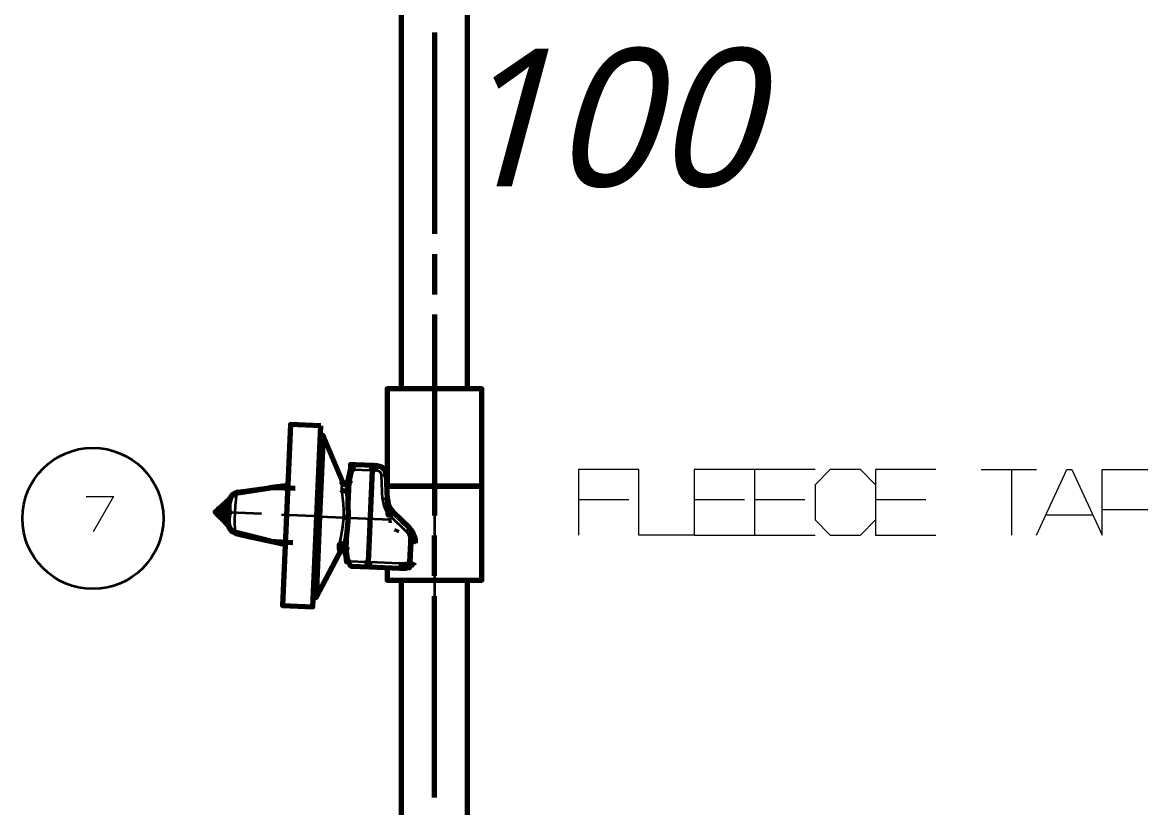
# Model space of a CAD drawing. Header units: millimetres. Extents: x 0 to 174, y 0 to 33.
# Drawn here: x 42.284 to 44.47, y 10.768 to 12.302 of the extents above; entities that cross this region are included whole.
import ezdxf

# ---------------------------------------------------------------- set-up
doc = ezdxf.new("R2010")
doc.units = ezdxf.units.MM
doc.layers.add('PDF_Geomertry', color=7, linetype='Continuous', true_color=0x405f80)
doc.layers.add('PDF_Text', color=7, linetype='Continuous')
doc.styles.add('PDF Lucida Handwriting Italic', font='')
doc.styles.get('PDF Lucida Handwriting Italic').set_extended_font_data('Lucida Handwriting', italic=True)

# ---------------------------------------------------------------- blocks, each defined once
blk = doc.blocks.new('SYM_7_040')
at = {"layer": 'PDF_Geomertry', "lineweight": 70}
for points in [[(0.0074, 0.1745), (-0.0516, 0.177), (-0.067, -0.1769), (-0.0081, -0.1795)], [(0.1059, 0.0869), (0.106, 0.0885), (0.1077, 0.0937), (0.1092, 0.0958), (0.1102, 0.0963), (0.1112, 0.0965), (0.1112, 0.0956), (0.1108, 0.0867)], [(0.0602, 0.0665), (0.0602, 0.0663), (0.0602, 0.0663), (0.0603, 0.0662), (0.0615, 0.0656), (0.0649, 0.0645), (0.0613, 0.0647), (0.0601, 0.0648)], [(0.1833, -0.0544), (0.182, -0.0787), (0.1813, -0.0931), (0.1809, -0.103), (0.1813, -0.0931), (0.182, -0.0787)], [(0.103, -0.0917), (0.1026, -0.1015), (0.1016, -0.1012), (0.0999, -0.0997), (0.0983, -0.0952), (0.0981, -0.0916)]]:
    blk.add_lwpolyline(points, close=True, dxfattribs=at)
for points in [[(0.0123, 0.1555), (0.0053, -0.0027), (-0.0016, -0.161)], [(0.0513, 0.063), (0.0123, 0.1555), (0.0066, 0.1558)], [(0.0656, 0.0903), (0.068, 0.0892), (0.0702, 0.0885), (0.0708, 0.0922), (0.0727, 0.0965), (0.0745, 0.0978), (0.0755, 0.098), (0.0722, 0.0976), (0.0692, 0.0959), (0.0669, 0.0935), (0.0656, 0.0903), (0.0603, 0.0665), (0.0585, 0.0634), (0.0552, 0.062), (0.0516, 0.0628), (0.0492, 0.0655), (0.049, 0.0628), (0.0515, 0.0602), (0.0553, 0.0597), (0.0587, 0.0615), (0.0601, 0.0648), (0.0595, 0.0506), (0.0606, 0.0233), (0.0608, -0.0052), (0.0583, -0.0334), (0.0547, -0.0608), (0.0544, -0.0655), (0.0592, -0.0656), (0.0578, -0.0659), (0.0545, -0.0672), (0.0528, -0.0641), (0.0498, -0.0627), (0.0462, -0.0631), (0.0435, -0.0656), (0.0447, -0.0733), (0.0447, -0.0737)], [(0.1395, 0.0002), (0.1391, 0.0081), (0.1388, 0.0159), (0.1385, 0.0237), (0.1383, 0.0274), (0.1383, 0.0284), (0.1381, 0.0312), (0.1362, 0.0776), (0.1334, 0.0867), (0.1266, 0.0934), (0.1176, 0.0962), (0.1112, 0.0965), (0.0755, 0.098), (0.0656, 0.0984), (0.0653, 0.0903)], [(0.0497, 0.0672), (0.0492, 0.0655)], [(0.0601, 0.0663), (0.0608, 0.0681)], [(0.0602, 0.0666), (0.0601, 0.0665)], [(0.0601, 0.0656), (0.0602, 0.0665), (0.0602, 0.0665), (0.0602, 0.0665), (0.0601, 0.0666)], [(-0.1728, -0.0165), (-0.1726, -0.0201), (-0.1715, -0.0237), (-0.1694, -0.0272), (-0.1666, -0.0301), (-0.1633, -0.0324), (-0.1597, -0.034), (-0.1599, -0.0352), (-0.1599, -0.0355), (-0.1598, -0.0356), (-0.1598, -0.0358), (-0.1598, -0.0358), (-0.166, -0.0322), (-0.1694, -0.0284), (-0.1722, -0.0226), (-0.1728, -0.0165), (-0.1726, -0.0091), (-0.1722, -0.001), (-0.1717, 0.0005), (-0.1702, 0.0034), (-0.1699, 0.0047), (-0.1699, 0.0052), (-0.1701, 0.0065), (-0.1713, 0.0095), (-0.1716, 0.011), (-0.1715, 0.0152), (-0.1713, 0.0192), (-0.1709, 0.0266), (-0.1698, 0.0319), (-0.1666, 0.0369), (-0.1631, 0.0398), (-0.1563, 0.0427), (-0.1565, 0.0441), (-0.1563, 0.0445), (-0.1563, 0.0445), (-0.1563, 0.0447), (-0.1541, 0.0449), (-0.0924, 0.053)], [(-0.1698, 0.0324), (-0.1709, 0.0266), (-0.1703, 0.0308), (-0.1687, 0.0348), (-0.1665, 0.0383), (-0.1634, 0.041), (-0.1599, 0.0433), (-0.1563, 0.0445)], [(-0.1541, 0.0449), (-0.1542, 0.0449), (-0.1544, 0.0447), (-0.1547, 0.0444), (-0.1548, 0.0431), (-0.086, 0.0535)], [(-0.0616, 0.0572), (-0.083, 0.0542), (-0.0924, 0.053), (-0.086, 0.0535), (-0.0644, 0.0531), (-0.0426, 0.0526)], [(0.0595, 0.0506), (0.0591, 0.0492), (0.0581, 0.048), (0.0548, 0.0467), (0.0509, 0.0472), (0.0494, 0.0481), (0.0483, 0.0494)], [(-0.1723, -0.022), (-0.1803, -0.0135), (-0.1838, -0.0098), (-0.1873, -0.0062), (-0.1906, -0.0027), (-0.1934, 0.0002), (-0.1991, 0.0062), (-0.1928, 0.0116), (-0.1915, 0.0128), (-0.1787, 0.0242), (-0.1699, 0.032)], [(-0.1548, 0.0431), (-0.1563, 0.0427)], [(0.1928, -0.0548), (0.1924, -0.048), (0.1909, -0.0412), (0.1883, -0.0348), (0.1845, -0.0291), (0.1845, -0.0292), (0.1845, -0.0294), (0.1844, -0.0297), (0.1844, -0.0313), (0.1842, -0.0344), (0.1833, -0.0544), (0.1842, -0.0344), (0.1844, -0.0313), (0.1844, -0.0297), (0.1845, -0.0294), (0.1845, -0.0292), (0.1845, -0.0291), (0.181, -0.0253), (0.1499, 0.0051), (0.1451, 0.0106), (0.1415, 0.017), (0.1392, 0.024), (0.1381, 0.0312), (0.1394, 0.0203), (0.1408, 0.0133), (0.1445, -0.0005), (0.1426, -0.0005), (0.1399, -0.0002), (0.1397, -0.0001), (0.1395, 0.0001), (0.1395, 0.0001), (0.1395, 0.0001)], [(-0.1722, -0.0015), (-0.1806, -0.0012), (-0.1859, -0.002), (-0.1899, -0.0016), (-0.1931, -0.0001), (-0.1934, 0.0002)], [(-0.1716, 0.0116), (-0.1801, 0.0119), (-0.1852, 0.0133), (-0.1894, 0.0131), (-0.1926, 0.0119), (-0.1928, 0.0116)], [(-0.1806, -0.0012), (-0.1831, -0.0002), (-0.1849, 0.0022), (-0.1855, 0.0053)], [(0.0608, -0.0052), (0.0519, -0.0048)], [(0.1399, -0.0106), (0.1458, -0.0103)], [(-0.0906, -0.0508), (-0.1583, -0.0344), (-0.1581, -0.0356), (-0.158, -0.036), (-0.1577, -0.0363), (-0.1577, -0.0363), (-0.1598, -0.0358)], [(-0.1583, -0.0344), (-0.1597, -0.034)], [(-0.1577, -0.0363), (-0.1272, -0.0431), (-0.097, -0.0498), (-0.0906, -0.0508), (-0.069, -0.0523), (-0.0473, -0.0537)], [(0.1555, -0.0328), (0.1558, -0.0324), (0.1577, -0.0274)], [(-0.0877, -0.0519), (-0.0698, -0.0558), (-0.0666, -0.0566)], [(-0.0073, -0.1608), (-0.0016, -0.161), (0.0492, -0.0651)], [(0.0547, -0.0608), (0.0542, -0.0591), (0.0516, -0.0567), (0.049, -0.0562), (0.0466, -0.0565), (0.0437, -0.0584), (0.0434, -0.063), (0.0462, -0.0609), (0.0501, -0.0606), (0.0533, -0.0624), (0.0541, -0.0638), (0.0544, -0.0655), (0.0545, -0.0672), (0.0577, -0.0915), (0.0577, -0.0915), (0.0577, -0.0913), (0.0577, -0.0913), (0.058, -0.0912), (0.0605, -0.0903), (0.0624, -0.0899), (0.0626, -0.0933), (0.0642, -0.098), (0.0669, -0.0999), (0.1026, -0.1015), (0.1615, -0.1041), (0.1673, -0.1042), (0.1749, -0.1038), (0.1748, -0.1026), (0.1735, -0.0942)], [(0.0551, -0.074), (0.0551, -0.0738), (0.0551, -0.073), (0.0542, -0.0662)], [(0.0556, -0.0756), (0.0551, -0.0738)], [(0.1674, -0.1035), (0.1615, -0.1041)], [(0.1744, -0.0997), (0.171, -0.1022), (0.1674, -0.1035), (0.1663, -0.1033), (0.1652, -0.1035)], [(0.1673, -0.1042), (0.1674, -0.1035), (0.1677, -0.0947)], [(0.1812, -0.0952), (0.1812, -0.0972)], [(0.1876, -0.1019), (0.1815, -0.0931), (0.1908, -0.0981), (0.1909, -0.0983)]]:
    blk.add_lwpolyline(points, dxfattribs=at)
at = {"layer": 'PDF_Geomertry', "lineweight": 35}
blk.add_lwpolyline([(0.1059, 0.0869), (0.0702, 0.0885), (0.0649, 0.0645), (0.0592, -0.0656), (0.0624, -0.0899), (0.0981, -0.0916)], close=True, dxfattribs=at)
for points in [[(0.1176, 0.0962), (0.1176, 0.0948), (0.1172, 0.0865), (0.1108, 0.0867), (0.103, -0.0917), (0.1619, -0.0944), (0.1615, -0.1041)], [(0.1265, 0.0772), (0.1262, 0.079), (0.1256, 0.0806), (0.1247, 0.0824), (0.1237, 0.0835), (0.122, 0.0849), (0.1206, 0.0856), (0.1187, 0.0862), (0.1172, 0.0865)], [(0.1381, 0.0312), (0.1378, 0.0312), (0.1374, 0.0312), (0.1353, 0.031), (0.1284, 0.0308), (0.1265, 0.0772), (0.1353, 0.0776), (0.1362, 0.0776)], [(-0.083, 0.0542), (-0.057, 0.0531)], [(-0.0616, 0.0572), (-0.0569, 0.0569)], [(0.049, 0.0628), (0.0483, 0.0494), (0.051, 0.0217), (0.0519, 0.0085), (0.0519, -0.0048)], [(-0.1852, 0.0133), (-0.1726, 0.0174), (-0.1787, 0.0242)], [(-0.1597, -0.034), (-0.1602, -0.0094), (-0.159, 0.0184), (-0.1563, 0.0427)], [(0.1284, 0.0308), (0.1305, 0.0187), (0.1355, 0.0076), (0.1431, -0.0019)], [(-0.1699, 0.0047), (-0.1855, 0.0053), (-0.1895, 0.0041), (-0.1931, -0.0001)], [(-0.1699, 0.0052), (-0.1853, 0.0059), (-0.1894, 0.0074), (-0.1912, 0.0094), (-0.1926, 0.0119)], [(-0.1853, 0.0059), (-0.1845, 0.009), (-0.1827, 0.0112), (-0.1801, 0.0119)], [(-0.1713, 0.0185), (-0.1726, 0.0174), (-0.1713, 0.0174)], [(0.1499, 0.0051), (0.1494, 0.0045), (0.1431, -0.0019), (0.1744, -0.0323), (0.1802, -0.0262), (0.181, -0.0253)], [(-0.1803, -0.0135), (-0.1794, -0.0127), (-0.1737, -0.0073), (-0.1859, -0.002)], [(-0.1724, -0.0085), (-0.1737, -0.0073), (-0.1724, -0.0073)], [(-0.0003, -0.0026), (0.0053, -0.0027), (0.0519, -0.0048), (0.0501, -0.0234), (0.0467, -0.0417), (0.0435, -0.0584)], [(0.1744, -0.0323), (0.1792, -0.0387), (0.1823, -0.0463), (0.1831, -0.0544)], [(-0.0616, -0.053), (-0.0877, -0.0519)], [(-0.0619, -0.0567), (-0.0666, -0.0566)], [(0.0434, -0.063), (0.0435, -0.0656)], [(0.1928, -0.0548), (0.192, -0.0548), (0.1833, -0.0544), (0.1831, -0.0544), (0.182, -0.0787), (0.1815, -0.0931), (0.1813, -0.0931), (0.1735, -0.0942), (0.1677, -0.0947), (0.1619, -0.0944)], [(0.1813, -0.0942), (0.1745, -0.094), (0.1724, -0.0938), (0.172, -0.0938), (0.1716, -0.0938)]]:
    blk.add_lwpolyline(points, dxfattribs=at)

msp = doc.modelspace()

# ---------------------------------------------------------------- linework, layer by layer
at = {"layer": 'PDF_Geomertry', "lineweight": 70}
for points in [[(43.0247, 13.3267), (43.0247, 11.5865)], [(43.1547, 11.5865), (43.1547, 13.3267)], [(42.9972, 11.2367), (42.9972, 11.2125), (43.1822, 11.2125), (43.1822, 11.3961), (43.1822, 11.5865), (42.9972, 11.5865), (42.9972, 11.3961), (42.9972, 11.3942)], [(43.0247, 11.2125), (43.0247, 9.2933)], [(43.1547, 9.2933), (43.1547, 11.2125)]]:
    msp.add_lwpolyline(points, dxfattribs=at)
at = {"layer": 'PDF_Geomertry', "color": 3, "lineweight": 70}
for points in [[(43.0897, 12.2826), (43.0897, 11.8889)], [(43.0897, 11.8496), (43.0897, 11.7708)], [(43.0897, 11.7314), (43.0897, 11.3961), (43.0897, 11.3388)], [(43.0897, 11.2207), (43.0897, 11.2994)], [(43.0897, 10.7876), (43.0897, 11.1813)]]:
    msp.add_lwpolyline(points, dxfattribs=at)
at = {"layer": 'PDF_Geomertry', "color": 18, "lineweight": 35, "true_color": 0x260000}
for points in [[(43.0897, 12.2826), (43.0897, 11.8889)], [(43.0897, 11.8496), (43.0897, 11.7708)], [(43.0897, 11.7314), (43.0897, 11.3378)], [(43.0897, 11.5701), (43.0897, 11.7146)], [(43.0897, 11.5307), (43.0897, 11.4519)], [(43.0897, 11.3831), (43.0897, 11.524), (43.0897, 11.3388)], [(43.0897, 11.4126), (43.0897, 11.2682), (43.0897, 11.2983)], [(42.7515, 11.3419), (42.6575, 11.346)], [(43.0897, 11.3438), (43.0897, 11.265)], [(42.8696, 11.3367), (42.791, 11.3401)], [(42.9089, 11.335), (43.0031, 11.3308)], [(43.0897, 11.2207), (43.0897, 11.2994)], [(43.0897, 11.2256), (43.0897, 11.0846)], [(43.0897, 10.7876), (43.0897, 11.1813)]]:
    msp.add_lwpolyline(points, dxfattribs=at)
at = {"layer": 'PDF_Geomertry', "color": 7, "lineweight": 13}
for points in [[(43.5974, 11.3004), (43.4892, 11.3004), (43.4892, 11.4285), (43.371, 11.4285), (43.371, 11.3004)], [(43.7156, 11.4285), (43.5974, 11.4285), (43.5974, 11.3004), (43.7156, 11.3004)], [(43.8336, 11.4285), (43.7156, 11.4285), (43.7156, 11.3004), (43.8336, 11.3004)], [(43.9517, 11.3989), (43.9222, 11.4285), (43.8632, 11.4285), (43.8336, 11.3989), (43.8336, 11.33), (43.8632, 11.3004), (43.9222, 11.3004), (43.9517, 11.33)], [(44.0699, 11.4285), (43.9517, 11.4285), (43.9517, 11.3004), (44.0699, 11.3004)], [(44.1585, 11.4285), (44.2667, 11.4285)], [(44.2175, 11.4285), (44.2175, 11.3004)], [(44.2667, 11.3004), (44.3257, 11.4285), (44.3356, 11.4285), (44.3946, 11.3004), (44.3946, 11.4285), (44.4931, 11.4285), (44.5128, 11.4088), (44.5128, 11.3693), (44.4931, 11.3497), (44.3946, 11.3497)], [(43.4694, 11.3693), (43.371, 11.3693)], [(43.6958, 11.3693), (43.5974, 11.3693)], [(43.8139, 11.3693), (43.7156, 11.3693)], [(44.0501, 11.3693), (43.9517, 11.3693)], [(44.2864, 11.3399), (44.375, 11.3399)]]:
    msp.add_lwpolyline(points, dxfattribs=at)
at = {"layer": 'PDF_Geomertry', "lineweight": 70}
msp.add_lwpolyline([(42.9972, 11.3961), (43.1822, 11.3961)], close=True, dxfattribs=at)
at = {"layer": 'PDF_Geomertry', "color": 18, "lineweight": 13, "true_color": 0x260000}
msp.add_lwpolyline([(42.4092, 11.3758), (42.4625, 11.3758), (42.4225, 11.3069)], dxfattribs=at)
at = {"layer": 'PDF_Geomertry', "color": 18, "lineweight": 35, "true_color": 0x260000}
msp.add_circle((42.4222, 11.3331), 0.1378, dxfattribs=at)

# ---------------------------------------------------------------- block references
msp.add_blockref('SYM_7_040', (42.8601, 11.3397))

# ---------------------------------------------------------------- texts
at = {"layer": 'PDF_Text', "insert": (43.1167, 11.9784), "char_height": 0.26906, "attachment_point": 7, "style": 'PDF Lucida Handwriting Italic'}
msp.add_mtext('100', dxfattribs=at)

doc.saveas('drawing.dxf')
